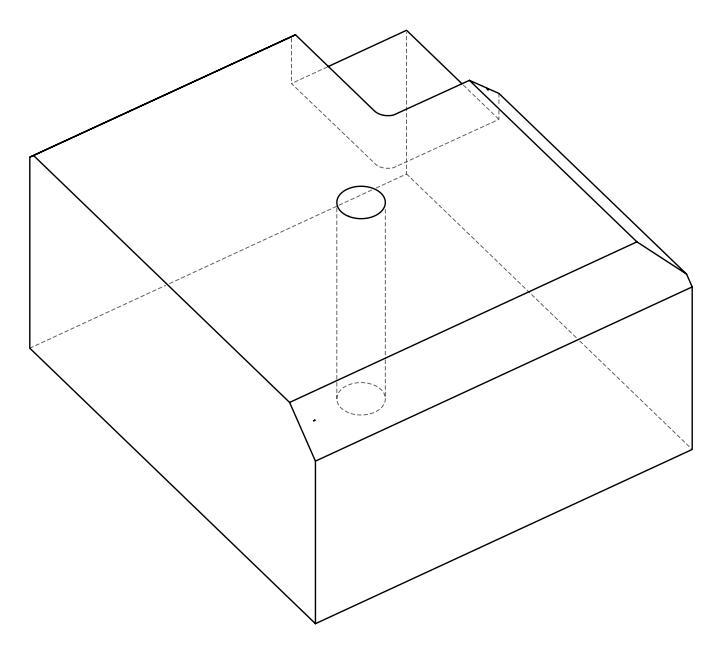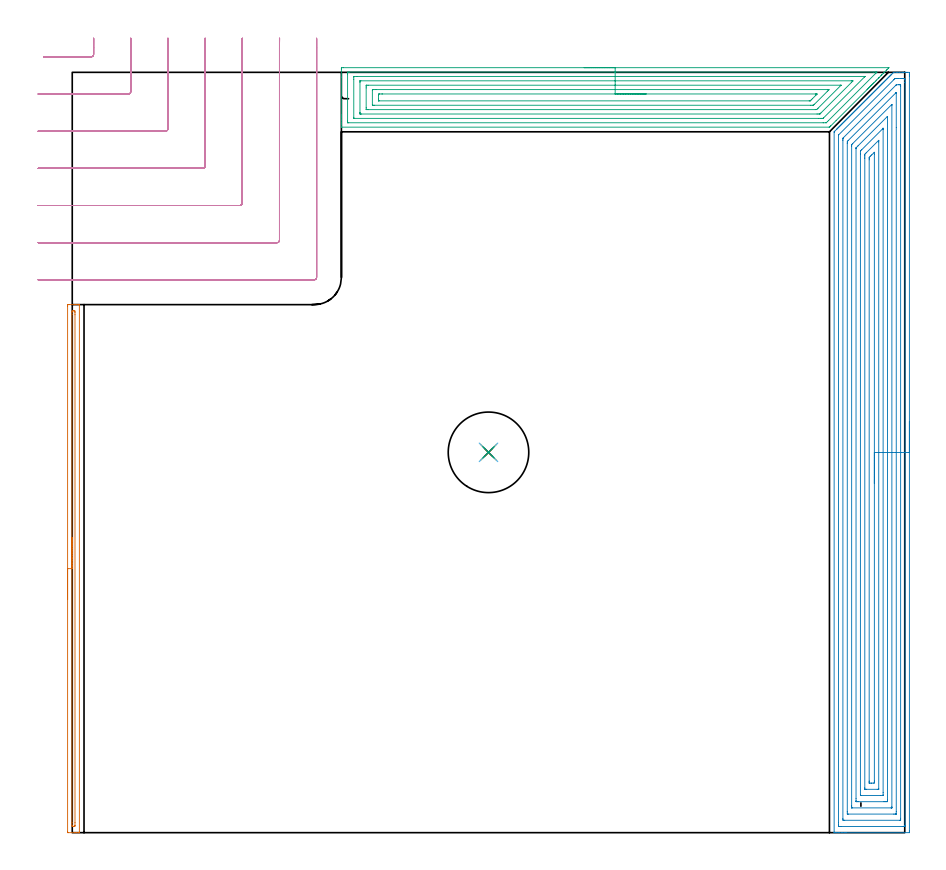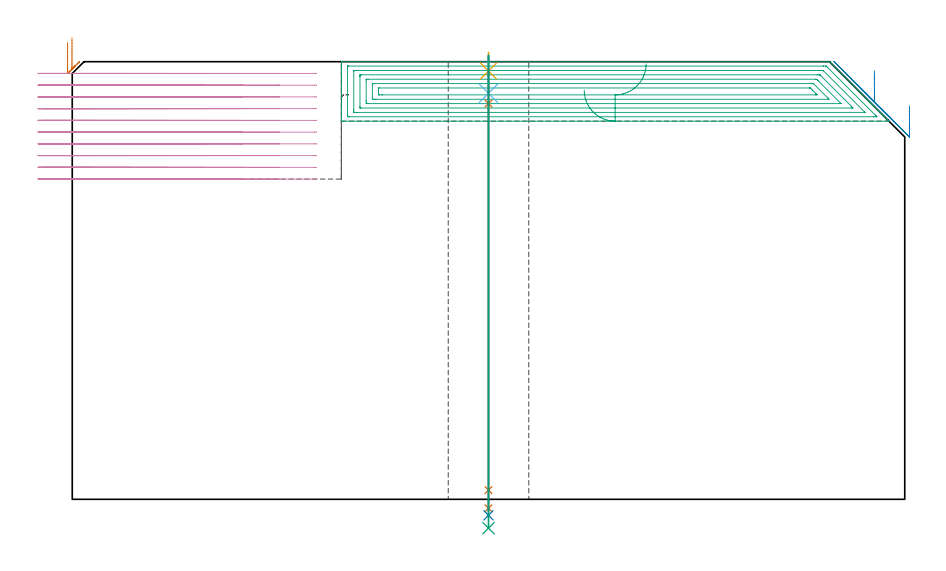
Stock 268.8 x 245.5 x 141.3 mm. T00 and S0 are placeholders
(PLAN: 9 operations, 6 tool changes, 47.2 min)
(1 AREA_MILL | FG_CHAMFER_SURFACE | UGT0205_001 | 2.88 min | 1250 mm3)
(2 AREA_MILL_1 | FG_CHAMFER_SURFACE_1 | UGT0205_001 | 17.5 min | 72421 mm3)
(3 AREA_MILL_2 | FG_CHAMFER_SURFACE_2 | UGT0205_001 | 9.73 min | 31730 mm3)
(4 MILL_CORNER_NOTCH_RECTANGULAR | CORNER_NOTCH_RECTANGULAR | NXT0201_012 | Follow Part, ap 4, ae 75% | 15.1 min | 244944 mm3)
(5 SPOT_DRILL | STEP1HOLE | NXT0321_9005460120000 | 0.05 min | 173 mm3)
(6 DRILL_BLIND_HOLE_INTO_CENTER | STEP1HOLE | NXT0301_039 | 0.05 min | 264 mm3)
(7 GUN_DRILL_THROUGH_HOLE | STEP1HOLE | UGT0307_002 | 0.63 min | 3709 mm3)
(8 SPADE_DRILL_TO_ENLARGE_THROUGH_HOLE | STEP1HOLE | UGT0306_007 | 0.6 min | 26036 mm3)
(9 DRILL_TO_ENLARGE_THROUGH_HOLE | STEP1HOLE | UGT0301_387 | 0.61 min | 44797 mm3)
(TOOL UGT0205_001 | Chamfer Mill 20 x 3 x 45 deg. | D20 FL50 Z2)
(TOOL NXT0201_012 | ENDMILL 16mm [2P460-1600-NA 1630] | D16 FL38 Z6)
(TOOL NXT0321_9005460120000 | NC Spot Drill, 142deg, 12mm, Carbide, Uncoated | D12 PA142 FL30 Z2)
(TOOL NXT0301_039 | Carbide Drill 6.8mm [860.1-0680-034A1-MM 2214] | D6.8 PA140 FL53 Z2)
(TOOL UGT0307_002 | Gun Drill 6 mm | D6 PA130 FL24 Z1)
(TOOL UGT0306_007 | Spade Drill 16.5mm | D16.5 PA132 FL10 Z2)
(TOOL UGT0301_387 | Twist Drill 26 mm | D26 PA118 FL165 Z2)
(OP 1 AREA_MILL)
G17 G21 G94 G90
T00 M6
G54
G17 G0 G90 X-1.5 Y75.25 S1061 M3
G43 Z151.3 H0
Z147.5
G94 G1 Y75.288 Z146.628 F250.
Y75.402 Z145.764
Y75.591 Z144.912
Y75.853 Z144.08
Y76.187 Z143.274
Y76.59 Z142.5
Y77.058 Z141.764
Y77.59 Z141.072
Y78.179 Z140.429
Y78.822 Z139.84
Y79.514 Z139.309
Y80.25 Z138.84
Y81.024 Z138.437
Y81.83 Z138.103
Y82.662 Z137.841
Y83.514 Z137.652
Y84.378 Z137.538
Y85.25 Z137.5
Y169.912
X-1.499 Y170.075 Z137.501
X-1.491 Y170.498 Z137.505
X-1.218 Y170.5 Z137.78
X-0.934 Z138.063
X0.845 Z139.84
X1.412 Z140.411
X1.94 Z140.939
X2.263 Y170.494 Z141.255
X2.297 Y170.49 Z141.288
X2.3 Y170.358 Z141.3
Y0.142
X2.297 Y0.01 Z141.288
X2.263 Y0.006 Z141.255
X1.939 Y0. Z140.938
X1.412 Z140.411
X0.845 Z139.84
X-1.218 Z137.779
X-1.491 Y0.002 Z137.505
X-1.5 Y0.425 Z137.5
Y85.25
X-0.086 Z138.914
Y167.28
X-0.083 Y168.13 Z138.917
X-0.081 Y168.166 Z138.919
X-0.045 Y168.49 Z138.955
X0.481 Y168.495 Z139.481
X0.845 Y168.49 Z139.845
X0.881 Y168.13 Z139.881
X0.883 Y168.092 Z139.883
X0.886 Y167.239 Z139.886
Y3.22
X0.883 Y2.37 Z139.883
X0.881 Y2.334 Z139.881
X0.845 Y2.01 Z139.845
X0.319 Y2.005 Z139.319
X-0.045 Y2.01 Z138.955
X-0.081 Y2.37 Z138.919
X-0.083 Y2.408 Z138.917
X-0.086 Y3.261 Z138.914
Y85.25
Y86.122 Z138.952
Y86.986 Z139.066
Y87.838 Z139.255
Y88.67 Z139.517
Y89.476 Z139.851
Y90.25 Z140.254
Y90.986 Z140.723
Y91.678 Z141.254
Y92.321 Z141.843
Y92.91 Z142.486
Y93.442 Z143.179
Y93.91 Z143.914
Y94.313 Z144.688
Y94.647 Z145.494
Y94.909 Z146.326
Y95.098 Z147.178
Y95.212 Z148.043
Y95.25 Z148.914
G0 Z151.3
M5
M2
(OP 2 AREA_MILL_1)
G17 G21 G94 G90
T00 M6
G54
G17 G0 G90 X270.3 Y132.75 S1061 M3
G43 Z151.3 H0
Z127.
G94 G1 Y132.712 Z126.128 F250.
Y132.598 Z125.263
Y132.409 Z124.412
Y132.147 Z123.58
Y131.813 Z122.774
Y131.41 Z122.
Y130.942 Z121.264
Y130.41 Z120.572
Y129.821 Z119.929
Y129.178 Z119.34
Y128.486 Z118.808
Y127.75 Z118.34
Y126.976 Z117.937
Y126.17 Z117.603
Y125.338 Z117.341
Y124.487 Z117.152
Y123.622 Z117.038
Y122.75 Z117.
Y0.594
X270.298 Y0.055 Z116.999
Y0.02 Z117.
X270.296 Y0.003 Z117.001
X270.294 Y0.001 Z117.003
X249.84 Y0. Z137.455
X249.247 Z138.047
X248.653 Z138.644
X248.356 Z138.94
X247.762 Z139.534
X247.466 Z139.829
X246.873 Z140.426
X246.576 Z140.723
X246.383 Z140.916
X246.043 Z141.248
X246.006 Z141.285
X246.002 Y0.007 Z141.288
X246. Y0.148 Z141.3
Y226.181
X246.004 Y226.295 Z141.289
X246.042 Y226.34 Z141.254
X246.183 Y226.483 Z141.116
X246.773 Y227.073 Z140.527
X246.873 Y227.174 Z140.424
X246.972 Y227.273 Z140.327
X247.07 Y227.37 Z140.23
X247.169 Y227.471 Z140.127
X247.269 Y227.569 Z140.031
X247.367 Y227.667 Z139.932
X247.466 Y227.768 Z139.83
X247.565 Y227.865 Z139.735
X247.664 Y227.964 Z139.635
X247.763 Y228.065 Z139.533
X247.861 Y228.162 Z139.438
X247.961 Y228.262 Z139.338
X248.06 Y228.362 Z139.236
X248.158 Y228.458 Z139.142
X248.259 Y228.559 Z139.041
X248.356 Y228.658 Z138.94
X248.454 Y228.754 Z138.846
X248.556 Y228.856 Z138.744
X248.653 Y228.955 Z138.643
X248.75 Y229.051 Z138.549
X248.853 Y229.153 Z138.446
X248.95 Y229.252 Z138.346
X249.047 Y229.347 Z138.253
X249.15 Y229.451 Z138.149
X249.247 Y229.549 Z138.049
X249.343 Y229.643 Z137.956
X249.447 Y229.748 Z137.852
X249.544 Y229.845 Z137.753
X249.639 Y229.94 Z137.66
X249.745 Y230.045 Z137.555
X249.84 Y230.142 Z137.456
X249.936 Y230.236 Z137.364
X250.042 Y230.342 Z137.258
X250.137 Y230.439 Z137.159
X250.232 Y230.532 Z137.067
X250.339 Y230.639 Z136.96
X250.434 Y230.736 Z136.862
X250.528 Y230.829 Z136.771
X250.636 Y230.937 Z136.663
X250.731 Y231.033 Z136.565
X250.825 Y231.125 Z136.475
X250.934 Y231.234 Z136.366
X251.027 Y231.329 Z136.269
X251.121 Y231.421 Z136.178
X251.231 Y231.531 Z136.069
X251.324 Y231.626 Z135.972
X251.417 Y231.718 Z135.882
X251.528 Y231.828 Z135.771
X251.621 Y231.923 Z135.675
X251.714 Y232.014 Z135.586
X251.825 Y232.126 Z135.474
X251.918 Y232.22 Z135.378
X252.01 Y232.31 Z135.289
X252.122 Y232.423 Z135.177
X252.215 Y232.516 Z135.082
X252.306 Y232.607 Z134.993
X252.42 Y232.72 Z134.88
X252.511 Y232.813 Z134.785
X252.603 Y232.903 Z134.697
X252.717 Y233.017 Z134.583
X252.808 Y233.11 Z134.488
X252.899 Y233.199 Z134.4
X253.014 Y233.314 Z134.285
X253.105 Y233.407 Z134.191
X253.195 Y233.496 Z134.104
X253.311 Y233.612 Z133.988
X253.402 Y233.704 Z133.894
X253.492 Y233.792 Z133.808
X253.608 Y233.909 Z133.691
X253.698 Y234. Z133.598
X253.788 Y234.089 Z133.511
X253.906 Y234.206 Z133.394
X253.995 Y234.297 Z133.301
X254.084 Y234.385 Z133.215
X254.203 Y234.503 Z133.096
X254.292 Y234.594 Z133.004
X254.381 Y234.681 Z132.919
X254.5 Y234.8 Z132.799
X254.589 Y234.891 Z132.707
X254.677 Y234.978 Z132.622
X254.797 Y235.098 Z132.502
X254.885 Y235.187 Z132.411
X254.973 Y235.274 Z132.326
X255.094 Y235.395 Z132.205
X255.182 Y235.484 Z132.114
X255.27 Y235.57 Z132.029
X255.392 Y235.692 Z131.908
X255.479 Y235.781 Z131.817
X255.566 Y235.867 Z131.733
X255.689 Y235.989 Z131.61
X255.776 Y236.078 Z131.52
X255.863 Y236.163 Z131.437
X255.986 Y236.287 Z131.313
X256.073 Y236.375 Z131.224
X256.159 Y236.459 Z131.14
X256.283 Y236.584 Z131.016
X256.369 Y236.671 Z130.927
X256.455 Y236.756 Z130.844
X256.581 Y236.881 Z130.719
X256.666 Y236.968 Z130.63
X256.752 Y237.052 Z130.548
X256.878 Y237.178 Z130.422
X256.963 Y237.265 Z130.333
X257.048 Y237.348 Z130.251
X257.175 Y237.475 Z130.124
X257.26 Y237.562 Z130.036
X257.344 Y237.645 Z129.955
X257.472 Y237.773 Z129.827
X257.556 Y237.858 Z129.74
X257.641 Y237.941 Z129.659
X257.769 Y238.07 Z129.53
X257.853 Y238.155 Z129.443
X257.937 Y238.237 Z129.362
X258.067 Y238.367 Z129.233
X258.15 Y238.452 Z129.146
X258.233 Y238.534 Z129.066
X258.364 Y238.664 Z128.935
X258.447 Y238.749 Z128.849
X258.53 Y238.83 Z128.77
X258.661 Y238.961 Z128.638
X258.744 Y239.045 Z128.553
X258.826 Y239.126 Z128.473
X258.958 Y239.259 Z128.341
X259.04 Y239.342 Z128.256
X259.122 Y239.423 Z128.177
X259.255 Y239.556 Z128.044
X259.337 Y239.639 Z127.959
X259.419 Y239.719 Z127.881
X259.553 Y239.853 Z127.747
X259.634 Y239.936 Z127.662
X259.715 Y240.015 Z127.584
X259.85 Y240.15 Z127.449
X259.931 Y240.233 Z127.365
X260.011 Y240.312 Z127.288
X260.147 Y240.448 Z127.152
X260.227 Y240.529 Z127.069
X260.308 Y240.608 Z126.992
X260.444 Y240.745 Z126.855
X260.524 Y240.826 Z126.772
X260.604 Y240.904 Z126.695
X260.742 Y241.042 Z126.558
X260.821 Y241.123 Z126.475
X260.9 Y241.201 Z126.399
X261.039 Y241.339 Z126.26
X261.118 Y241.42 Z126.178
X261.197 Y241.497 Z126.102
X261.336 Y241.636 Z125.963
X261.415 Y241.716 Z125.882
X261.493 Y241.794 Z125.806
X261.633 Y241.934 Z125.666
X261.711 Y242.013 Z125.585
X261.789 Y242.09 Z125.51
X261.93 Y242.231 Z125.369
X262.008 Y242.31 Z125.288
X262.086 Y242.386 Z125.213
X262.228 Y242.528 Z125.072
X262.305 Y242.607 Z124.991
X262.382 Y242.683 Z124.917
X262.525 Y242.825 Z124.774
X262.602 Y242.904 Z124.695
X262.678 Y242.979 Z124.621
X262.822 Y243.123 Z124.477
X262.898 Y243.2 Z124.398
X262.975 Y243.275 Z124.324
X263.119 Y243.42 Z124.18
X263.195 Y243.497 Z124.101
X263.271 Y243.572 Z124.028
X263.416 Y243.717 Z123.883
X263.492 Y243.794 Z123.804
X263.567 Y243.868 Z123.732
X263.714 Y244.014 Z123.585
X263.789 Y244.091 Z123.507
X263.864 Y244.164 Z123.435
X264.011 Y244.311 Z123.288
X264.086 Y244.387 Z123.211
X264.16 Y244.461 Z123.139
X264.308 Y244.609 Z122.991
X264.382 Y244.684 Z122.914
X264.603 Y244.903 Z122.697
X265.054 Y245.354 Z122.245
X265.201 Y245.49 Z122.097
X265.272 Y245.5 Z122.028
X266.163 Z121.136
X266.461 Z120.839
X267.053 Z120.242
X268.24 Z119.057
X268.834 Z118.46
X269.427 Z117.868
X269.724 Y245.498 Z117.571
X270.291 Y245.493 Z117.005
X270.293 Y245.475 Z117.003
X270.299 Y244.906 Z117.001
X270.3 Y244.329 Z117.
Y122.75
X268.886 Z118.414
Y2.326
X268.885 Y2.274 Z118.415
X268.881 Y2.17 Z118.419
X268.874 Y2.01 Z118.426
X268.834 Y2.008 Z118.466
X268.319 Y2.001 Z118.981
X248.356 Z138.944
X247.84 Y2.003 Z139.46
X247.466 Y2.01 Z139.834
X247.421 Y2.377 Z139.879
X247.418 Y2.425 Z139.882
X247.414 Y3.269 Z139.886
Y3.321
X247.415 Y225.08 Z139.885
X247.416 Y225.184 Z139.884
X247.419 Y225.236 Z139.881
X247.421 Y225.258 Z139.879
X247.442 Y225.29 Z139.858
X247.453 Y225.303 Z139.847
X247.466 Y225.316 Z139.834
X265.272 Y243.123 Z122.028
X265.573 Y243.412 Z121.727
X265.66 Y243.49 Z121.64
X265.79 Y243.496 Z121.51
X266.163 Y243.499 Z121.137
X266.676 Y243.5 Z120.624
X267.567 Z119.733
X267.944 Y243.499 Z119.356
X268.46 Y243.497 Z118.84
X268.834 Y243.49 Z118.466
X268.879 Y243.123 Z118.421
X268.882 Y243.075 Z118.418
X268.886 Y242.231 Z118.414
Y242.179
Y122.75
X267.472 Z119.828
Y4.634
X267.47 Y4.161 Z119.83
X267.468 Y4.057 Z119.832
X267.465 Y4.013 Z119.835
X267.374 Y4.007 Z119.926
X267.213 Y4.001 Z120.087
X249.407 Y4. Z137.893
X249.247 Y4.003 Z138.053
X249.087 Y4.01 Z138.213
X248.835 Y4.031 Z138.465
X248.833 Y4.161 Z138.467
X248.829 Y4.579 Z138.471
Y223.506
Y223.924
X248.833 Y224.161 Z138.467
X248.835 Y224.216 Z138.465
X248.873 Y224.262 Z138.427
X248.998 Y224.398 Z138.302
X265.939 Y241.339 Z121.361
X266.054 Y241.449 Z121.246
X266.09 Y241.48 Z121.21
X266.163 Y241.49 Z121.137
X266.894 Y241.499 Z120.406
X267.053 Y241.497 Z120.247
X267.214 Y241.49 Z120.086
X267.465 Y241.469 Z119.835
X267.468 Y241.339 Z119.832
X267.471 Y240.921 Z119.829
X267.472 Y122.75 Z119.828
X266.057 Z121.243
Y6.836
X266.051 Y6.056 Z121.249
X266.048 Y6.01 Z121.252
X266.002 Y6.006 Z121.298
X265.898 Y6.003 Z121.402
X265.69 Y6.001 Z121.61
X265.273 Y6. Z122.027
X250.586 Y6.001 Z136.714
X250.393 Y6.002 Z136.907
X250.296 Y6.006 Z137.004
X250.254 Y6.01 Z137.046
X250.25 Y6.04 Z137.05
X250.243 Y6.729 Z137.057
Y6.836
Y222.509
X250.244 Y222.615 Z137.056
X250.25 Y223.007 Z137.05
X250.255 Y223.195 Z137.045
X250.349 Y223.294 Z136.951
X250.556 Y223.506 Z136.744
X265.815 Y238.766 Z121.485
X265.939 Y238.888 Z121.361
X266.035 Y238.979 Z121.265
X266.049 Y238.99 Z121.251
X266.052 Y238.931 Z121.248
X266.057 Y238.771 Z121.243
Y227.673
Y122.75
X264.643 Z122.657
Y8.358
X264.641 Y8.097 Z122.659
X264.639 Y8.023 Z122.661
X264.636 Y8.009 Z122.664
X264.632 Y8.005 Z122.668
X264.614 Y8.002 Z122.686
X264.537 Y8.001 Z122.763
X264.382 Y8. Z122.918
X251.918 Y8.001 Z135.382
X251.712 Y8.004 Z135.588
X251.677 Y8.007 Z135.623
X251.664 Y8.009 Z135.636
X251.662 Y8.045 Z135.638
X251.659 Y8.184 Z135.641
X251.657 Y8.358 Z135.643
Y8.619
Y221.723
X251.658 Y221.983 Z135.642
X251.661 Y222.071 Z135.639
X251.664 Y222.137 Z135.636
X251.69 Y222.18 Z135.61
X251.918 Y222.417 Z135.382
X252.015 Y222.517 Z135.285
X264.597 Y235.098 Z122.703
X264.616 Y235.112 Z122.684
X264.634 Y235.126 Z122.666
X264.636 Y235.098 Z122.664
X264.641 Y234.934 Z122.659
X264.643 Y234.837 Z122.657
Y122.75
X263.229 Z124.071
Y10.666
X263.227 Y10.402 Z124.073
X263.224 Y10.089 Z124.076
X263.222 Y10.019 Z124.078
X263.137 Y10.01 Z124.163
X263. Y10.003 Z124.3
X262.602 Y10.001 Z124.698
X262.113 Y10. Z125.187
X253.698 Z133.602
X253.208 Y10.002 Z134.092
X253.1 Y10.008 Z134.2
X253.079 Y10.01 Z134.221
X253.076 Y10.047 Z134.224
X253.073 Y10.137 Z134.227
X253.072 Y10.402 Z134.228
X253.071 Y11.03 Z134.229
Y220.831
X253.073 Y220.988 Z134.227
X253.075 Y221.066 Z134.225
X253.078 Y221.103 Z134.222
X253.091 Y221.131 Z134.209
X253.698 Y221.751 Z133.602
X263.108 Y231.16 Z124.192
X263.2 Y231.249 Z124.1
X263.219 Y231.265 Z124.081
X263.223 Z124.077
X263.225 Y231.261 Z124.075
X263.228 Y231.202 Z124.072
X263.229 Y231.139 Z124.071
Y230.903
Y122.75
X261.815 Z125.485
X261.814 Y12.974 Z125.486
X261.81 Y12.186 Z125.49
X261.808 Y12.088 Z125.492
X261.798 Y12.01 Z125.502
X261.711 Y12.008 Z125.589
X261.006 Y12.001 Z126.294
X254.773 Z132.527
X254.589 Y12.007 Z132.711
X254.528 Y12.01 Z132.772
X254.492 Y12.021 Z132.808
X254.489 Y12.082 Z132.811
X254.487 Y12.186 Z132.813
X254.486 Y12.289 Z132.814
X254.485 Y219.152 Z132.815
X254.487 Y219.94 Z132.813
X254.489 Y220.039 Z132.811
X254.492 Y220.073 Z132.808
X254.51 Y220.101 Z132.79
X254.589 Y220.185 Z132.711
X254.909 Y220.511 Z132.391
X261.752 Y227.354 Z125.548
X261.785 Y227.384 Z125.515
X261.806 Y227.401 Z125.494
X261.808 Y227.4 Z125.492
X261.81 Y227.383 Z125.49
X261.814 Y227.176 Z125.486
X261.815 Y227.073 Z125.485
Y122.75
X260.401 Z126.899
X260.4 Y14.233 Z126.9
X260.399 Y14.108 Z126.901
X260.395 Y14.025 Z126.905
X260.393 Y14.009 Z126.907
X260.386 Y14.006 Z126.914
X260.36 Y14.004 Z126.94
X259.931 Y14. Z127.369
X256.369 Z130.931
X256.338 Z130.962
X255.949 Y14.008 Z131.351
X255.906 Y14.01 Z131.394
X255.903 Y14.041 Z131.397
X255.901 Y14.088 Z131.399
X255.9 Y14.134 Z131.4
Y14.439
Y217.735
Y218.156
X255.903 Y218.624 Z131.397
X255.907 Y219.048 Z131.393
X256.135 Y219.283 Z131.165
X256.369 Y219.521 Z130.931
X260.369 Y223.522 Z126.931
X260.377 Y223.528 Z126.923
X260.39 Y223.535 Z126.91
X260.395 Y223.534 Z126.905
X260.397 Y223.529 Z126.903
X260.399 Y223.506 Z126.901
X260.4 Y223.246 Z126.9
X260.401 Y223.036 Z126.899
Y122.75
X258.986 Z128.314
Y16.644
X258.982 Y16.225 Z128.318
X258.979 Y16.025 Z128.321
X258.784 Y16.009 Z128.516
X258.15 Y16.002 Z129.15
X257.902 Y16. Z129.398
X257.419 Y16.001 Z129.881
X257.37 Y16.003 Z129.93
X257.335 Y16.007 Z129.965
X257.321 Y16.011 Z129.979
X257.319 Y16.026 Z129.981
X257.316 Y16.213 Z129.984
X257.314 Y16.59 Z129.986
Y16.644
Y217.265
X257.316 Y217.683 Z129.984
X257.318 Y217.893 Z129.982
X257.321 Y217.993 Z129.979
X257.362 Y218.054 Z129.938
X257.457 Y218.156 Z129.843
X257.802 Y218.505 Z129.498
X258.15 Y218.854 Z129.15
X258.961 Y219.662 Z128.339
X258.977 Y219.675 Z128.323
X258.98 Z128.32
X258.982 Y219.671 Z128.318
X258.985 Y219.591 Z128.315
X258.986 Y219.048 Z128.314
Y122.75
Y121.878 Z128.352
Y121.014 Z128.466
Y120.162 Z128.654
Y119.33 Z128.917
Y118.524 Z129.251
Y117.75 Z129.653
Y117.014 Z130.122
Y116.322 Z130.653
Y115.679 Z131.243
Y115.09 Z131.886
Y114.559 Z132.578
Y114.09 Z133.314
Y113.687 Z134.087
Y113.353 Z134.893
Y113.091 Z135.725
Y112.902 Z136.577
Y112.788 Z137.442
Y112.75 Z138.314
G0 Z151.3
M5
M2
(OP 3 AREA_MILL_2)
G17 G21 G94 G90
T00 M6
G54
G17 G0 G90 X165.3 Y247. S1061 M3
G43 Z151.3 H0
Z132.1
G94 G1 X165.338 Z131.228 F250.
X165.452 Z130.363
X165.641 Z129.512
X165.903 Z128.68
X166.237 Z127.874
X166.64 Z127.1
X167.108 Z126.364
X167.64 Z125.672
X168.229 Z125.029
X168.872 Z124.44
X169.564 Z123.908
X170.3 Z123.44
X171.074 Z123.037
X171.88 Z122.703
X172.712 Z122.441
X173.564 Z122.252
X174.428 Z122.138
X175.3 Z122.1
X263.474
X263.667 Y246.996 Z122.104
X263.682 Y246.994 Z122.105
X263.607 Y246.906 Z122.193
X263.039 Y246.339 Z122.761
X262.873 Y246.171 Z122.926
X262.202 Y245.502 Z123.598
X261.996 Y245.294 Z123.802
X261.366 Y244.666 Z124.434
X261.326 Y244.625 Z124.474
X261.119 Y244.417 Z124.679
X260.53 Y243.83 Z125.27
X260.434 Y243.734 Z125.365
X260.242 Y243.54 Z125.556
X259.693 Y242.993 Z126.107
X259.365 Y242.663 Z126.433
X258.856 Y242.156 Z126.944
X258.651 Y241.95 Z127.148
X258.488 Y241.786 Z127.309
X258.327 Y241.626 Z127.472
X258.205 Y241.504 Z127.593
X258.049 Y241.347 Z127.748
X257.896 Y241.195 Z127.903
X257.76 Y241.059 Z128.039
X257.611 Y240.908 Z128.187
X257.464 Y240.763 Z128.335
X257.314 Y240.613 Z128.485
X257.172 Y240.47 Z128.626
X257.033 Y240.331 Z128.766
X256.868 Y240.167 Z128.931
X256.733 Y240.031 Z129.065
X256.601 Y239.9 Z129.198
X246.645 Y229.945 Z139.154
X244.892 Y228.191 Z140.907
X244.834 Y228.133 Z140.965
X244.571 Y227.873 Z141.224
X244.495 Y227.804 Z141.289
X244.388 Y227.8 Z141.3
X87.046
X86.91 Y227.802 Z141.288
X86.903 Y227.925 Z141.167
X86.9 Y228.055 Z141.043
Y228.764 Z140.335
Y229.371 Z139.728
Y229.945 Z139.151
Y230.232 Z138.865
Y230.822 Z138.275
Y231.109 Z137.989
Y231.699 Z137.396
Y243.905 Z125.192
Y246.61 Z122.487
X86.904 Y246.909 Z122.188
X86.91 Y246.992 Z122.105
X86.996 Y246.999 Z122.099
X87.491 Y247. Z122.1
X175.3
Y245.586 Z123.514
X258.8
X259.368 Y245.585 Z123.515
X259.543 Y245.583 Z123.517
X259.699 Y245.579 Z123.521
X259.808 Y245.569 Z123.531
X259.761 Y245.518 Z123.582
X259.63 Y245.382 Z123.718
X259.543 Y245.293 Z123.807
X259.322 Y245.072 Z124.028
X244.195 Y229.945 Z139.155
X243.847 Y229.599 Z139.501
X243.496 Y229.255 Z139.845
X243.454 Y229.221 Z139.879
X243.421 Y229.219 Z139.881
X243.345 Y229.216 Z139.884
X242.605 Y229.214 Z139.886
X242.456
X89.274 Y229.215 Z139.885
X89.124
X88.934 Y229.219 Z139.881
X88.916 Y229.221 Z139.879
X88.91 Y229.229 Z139.871
X88.904 Y229.254 Z139.846
X88.902 Y229.279 Z139.821
X88.9 Y229.436 Z139.664
Y229.945 Z139.155
X88.901 Y244.855 Z124.245
X88.904 Y245.22 Z123.88
X88.913 Y245.579 Z123.521
X89.274 Y245.584 Z123.516
X89.424 Y245.585 Z123.515
X175.3 Y245.586 Z123.514
Y244.172 Z124.928
X255.853 Y244.171 Z124.929
X255.923 Y244.165 Z124.935
X255.952 Y244.162 Z124.938
X255.934 Y244.14 Z124.96
X255.905 Y244.106 Z124.994
X255.877 Y244.077 Z125.023
X255.779 Y243.978 Z125.122
X242.605 Y230.804 Z138.296
X242.426 Y230.637 Z138.463
X242.257 Y230.634 Z138.466
X241.909 Y230.63 Z138.47
X241.714 Y230.629 Z138.471
X241.019
X91.057
X90.992 Y230.63 Z138.47
X90.94 Y230.633 Z138.467
X90.914 Y230.635 Z138.465
X90.91 Y230.668 Z138.432
X90.904 Y230.822 Z138.278
X90.901 Y230.976 Z138.124
X90.9 Y243.256 Z125.844
X90.905 Y243.978 Z125.122
X90.908 Y244.125 Z124.975
X90.918 Y244.165 Z124.935
X90.96 Y244.167 Z124.933
X91.057 Y244.169 Z124.931
X91.752 Y244.171 Z124.929
X91.949 Y244.172 Z124.928
X175.3
Y242.757 Z126.343
X251.52
X251.871 Y242.756 Z126.344
X252. Y242.753 Z126.347
X252.07 Y242.751 Z126.349
X252.032 Y242.693 Z126.407
X251.985 Y242.643 Z126.457
X251.575 Y242.224 Z126.876
X251.548 Y242.196 Z126.904
X241.714 Y232.362 Z136.738
X241.487 Y232.14 Z136.96
X241.422 Y232.078 Z137.022
X241.396 Y232.056 Z137.044
X241.358 Y232.049 Z137.051
X240.822 Y232.045 Z137.055
X240.472 Y232.043 Z137.057
X93.382
X93.018 Y232.045 Z137.055
X92.945 Y232.047 Z137.053
X92.917 Y232.049 Z137.051
X92.91 Y232.079 Z137.021
X92.907 Y232.166 Z136.934
X92.9 Y232.517 Z136.583
Y232.576 Z136.524
Y242.224 Z126.876
X92.906 Y242.633 Z126.467
X92.91 Y242.734 Z126.366
X92.914 Y242.751 Z126.349
X92.944 Y242.753 Z126.347
X93.009 Y242.755 Z126.345
X93.19 Y242.757 Z126.343
X175.3
Y241.343 Z127.757
X247.954
X248.169 Y241.341 Z127.759
X248.22 Y241.338 Z127.762
X248.227 Y241.336 Z127.764
Y241.332 Z127.768
X248.209 Y241.309 Z127.791
X248.188 Y241.287 Z127.813
X248.103 Y241.201 Z127.899
X240.822 Y233.921 Z135.179
X240.584 Y233.688 Z135.412
X240.364 Y233.474 Z135.626
X239.927 Y233.457 Z135.643
X95.515
X95.071 Y233.46 Z135.64
X94.961 Y233.462 Z135.638
X94.915 Y233.464 Z135.636
X94.91 Y233.5 Z135.6
X94.906 Y233.598 Z135.502
X94.9 Y234.057 Z135.043
Y240.47 Z128.63
X94.903 Y241.072 Z128.028
X94.91 Y241.276 Z127.824
X94.914 Y241.337 Z127.763
X94.96 Y241.339 Z127.761
X95.071 Y241.341 Z127.759
X95.515 Y241.343 Z127.757
X175.3
Y239.929 Z129.171
X244.047 Y239.928 Z129.172
X244.165 Y239.926 Z129.174
X244.245 Y239.922 Z129.178
X244.352 Y239.911 Z129.189
X244.276 Y239.828 Z129.272
X244.214 Y239.764 Z129.336
X244.045 Y239.593 Z129.507
X243.773 Y239.321 Z129.779
X239.659 Y235.207 Z133.893
X239.348 Y234.904 Z134.196
X239.326 Y234.885 Z134.215
X239.294 Y234.878 Z134.222
X239.21 Y234.875 Z134.225
X239.039 Y234.872 Z134.228
X238.489 Y234.871 Z134.229
X97.639
X97.298 Y234.873 Z134.227
X96.956 Y234.876 Z134.224
X96.918 Y234.878 Z134.222
X96.91 Y234.904 Z134.196
X96.905 Y234.973 Z134.127
X96.901 Y235.077 Z134.023
Y239.593 Z129.507
X96.905 Y239.788 Z129.312
X96.91 Y239.885 Z129.215
X96.916 Y239.922 Z129.178
X96.96 Y239.925 Z129.175
X97.298 Y239.927 Z129.173
X97.847 Y239.929 Z129.171
X98.189
X175.3
Y238.515 Z130.585
X239.931 Y238.514 Z130.586
X240.137 Y238.513 Z130.587
X240.42 Y238.508 Z130.592
X240.494 Y238.502 Z130.598
X240.447 Y238.45 Z130.65
X240.384 Y238.383 Z130.717
X240.328 Y238.325 Z130.775
X240.136 Y238.133 Z130.967
X238.965 Y236.962 Z132.138
X238.558 Y236.558 Z132.542
X238.419 Y236.422 Z132.678
X238.306 Y236.315 Z132.785
X238.272 Y236.292 Z132.808
X238.233 Y236.29 Z132.81
X238.148 Y236.287 Z132.813
X237.943 Y236.286 Z132.814
X99.08
X98.982 Y236.287 Z132.813
X98.923 Y236.29 Z132.81
X98.915 Y236.291 Z132.809
X98.91 Y236.328 Z132.772
X98.906 Y236.429 Z132.671
X98.901 Y236.784 Z132.316
X98.9 Y236.962 Z132.138
X98.901 Y238.015 Z131.085
X98.907 Y238.194 Z130.906
X98.918 Y238.508 Z130.592
X99.08 Y238.511 Z130.589
X99.286 Y238.513 Z130.587
X99.972 Y238.515 Z130.585
X100.176
X175.3
X176.172 Z130.623
X177.036 Z130.737
X177.888 Z130.926
X178.72 Z131.188
X179.526 Z131.522
X180.3 Z131.925
X181.036 Z132.394
X181.728 Z132.925
X182.371 Z133.514
X182.96 Z134.157
X183.492 Z134.849
X183.96 Z135.585
X184.363 Z136.359
X184.697 Z137.165
X184.959 Z137.997
X185.148 Z138.849
X185.262 Z139.714
X185.3 Z140.585
G0 Z151.3
M5
M2
(OP 4 MILL_CORNER_NOTCH_RECTANGULAR)
G17 G21 G94 G90
T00 M6
G54
G17 G0 G90 X-9.245 Y250.5 S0 M3
G43 Z151.3 H1
Z137.51
G94 G1 X-6.245 F250.
X6.105 F500.
G3 X6.9 Y251.295 R0.8
G1 Y253.246
Y253.5
X6.911 Y256.5 F250.
G0 Z151.3
X-11. Y238.5
Z137.51
G1 X-8.
X18.105 F500.
G3 X18.9 Y239.295 R0.8
G1 Y253.246
X18.901 Y253.5
X18.913 Y256.5 F250.
G0 Z151.3
X-11. Y226.5
Z137.51
G1 X-8.
X30.105 F500.
G3 X30.9 Y227.295 R0.8
G1 Y253.246
X30.901 Y253.5
X30.917 Y256.5 F250.
G0 Z151.3
X-11. Y214.5
Z137.51
G1 X-8.
X42.104 F500.
G3 X42.9 Y215.296 R0.8
G1 Y253.246
X42.901 Y253.5
X42.922 Y256.5 F250.
G0 Z151.3
X-11. Y202.5
Z137.51
G1 X-8.
X54.104 F500.
G3 X54.9 Y203.296 R0.8
G1 Y253.246
G2 X54.901 Y253.5 R24.
G1 X54.933 Y256.5 F250.
G0 Z151.3
X-11. Y190.5
Z137.51
G1 X-8.
X66.104 F500.
G3 X66.9 Y191.296 R0.8
G1 Y253.246
G2 X66.903 Y253.5 R12.
G1 X66.966 Y256.499 F250.
G0 Z151.3
X-11. Y178.5
Z137.51
G1 X-8.
X78.103 F500.
G3 X78.9 Y179.297 R0.8
G1 Y253.246
Y256.246 F250.
G0 Z151.3
X-9.245 Y250.5
Z133.72
G1 X-6.245
X6.105 F500.
G3 X6.9 Y251.295 R0.8
G1 Y253.246
Y253.5
X6.911 Y256.5 F250.
G0 Z151.3
X-11. Y238.5
Z133.72
G1 X-8.
X18.105 F500.
G3 X18.9 Y239.295 R0.8
G1 Y253.246
X18.901 Y253.5
X18.913 Y256.5 F250.
G0 Z151.3
X-11. Y226.5
Z133.72
G1 X-8.
X30.105 F500.
G3 X30.9 Y227.295 R0.8
G1 Y253.246
X30.901 Y253.5
X30.917 Y256.5 F250.
G0 Z151.3
X-11. Y214.5
Z133.72
G1 X-8.
X42.104 F500.
G3 X42.9 Y215.296 R0.8
G1 Y253.246
X42.901 Y253.5
X42.922 Y256.5 F250.
G0 Z151.3
X-11. Y202.5
Z133.72
G1 X-8.
X54.104 F500.
G3 X54.9 Y203.296 R0.8
G1 Y253.246
G2 X54.901 Y253.5 R24.
G1 X54.933 Y256.5 F250.
G0 Z151.3
X-11. Y190.5
Z133.72
G1 X-8.
X66.104 F500.
G3 X66.9 Y191.296 R0.8
G1 Y253.246
G2 X66.903 Y253.5 R12.
G1 X66.966 Y256.499 F250.
G0 Z151.3
X-11. Y178.5
Z133.72
G1 X-8.
X78.104 F500.
G3 X78.9 Y179.296 R0.8
G1 Y253.246
Y256.246 F250.
G0 Z151.3
X-9.245 Y250.5
Z129.93
G1 X-6.245
X6.105 F500.
G3 X6.9 Y251.295 R0.8
G1 Y253.409
Y253.5
X6.904 Y256.5 F250.
G0 Z151.3
X-11. Y238.5
Z129.93
G1 X-8.
X18.105 F500.
G3 X18.9 Y239.295 R0.8
G1 Y253.409
Y253.5
X18.905 Y256.5 F250.
G0 Z151.3
X-11. Y226.5
Z129.93
G1 X-8.
X30.105 F500.
G3 X30.9 Y227.295 R0.8
G1 Y253.409
Y253.5
X30.906 Y256.5 F250.
G0 Z151.3
X-11. Y214.5
Z129.93
G1 X-8.
X42.104 F500.
G3 X42.9 Y215.296 R0.8
G1 Y253.409
Y253.5
X42.908 Y256.5 F250.
G0 Z151.3
X-11. Y202.5
Z129.93
G1 X-8.
X54.104 F500.
G3 X54.9 Y203.296 R0.8
G1 Y253.409
Y253.5
X54.912 Y256.5 F250.
G0 Z151.3
X-11. Y190.5
Z129.93
G1 X-8.
X66.104 F500.
G3 X66.9 Y191.296 R0.8
G1 Y253.409
Y253.5
X66.923 Y256.5 F250.
G0 Z151.3
X-11. Y178.5
Z129.93
G1 X-8.
X78.104 F500.
G3 X78.9 Y179.296 R0.8
G1 Y253.409
Y256.409 F250.
G0 Z151.3
X-9.245 Y250.5
Z126.14
G1 X-6.245
X6.105 F500.
G3 X6.9 Y251.295 R0.8
G1 Y253.5
Y256.5 F250.
G0 Z151.3
X-11. Y238.5
Z126.14
G1 X-8.
X18.105 F500.
G3 X18.9 Y239.295 R0.8
G1 Y253.5
Y256.5 F250.
G0 Z151.3
X-11. Y226.5
Z126.14
G1 X-8.
X30.105 F500.
G3 X30.9 Y227.295 R0.8
G1 Y253.5
Y256.5 F250.
G0 Z151.3
X-11. Y214.5
Z126.14
G1 X-8.
X42.104 F500.
G3 X42.9 Y215.296 R0.8
G1 Y253.5
Y256.5 F250.
G0 Z151.3
X-11. Y202.5
Z126.14
G1 X-8.
X54.104 F500.
G3 X54.9 Y203.296 R0.8
G1 Y253.5
Y256.5 F250.
G0 Z151.3
X-11. Y190.5
Z126.14
G1 X-8.
X66.104 F500.
G3 X66.9 Y191.296 R0.8
G1 Y253.5
Y256.5 F250.
G0 Z151.3
X-11. Y178.5
Z126.14
G1 X-8.
X78.104 F500.
G3 X78.9 Y179.296 R0.8
G1 Y253.5
Y256.5 F250.
G0 Z151.3
X-9.245 Y250.5
Z122.35
G1 X-6.245
X6.105 F500.
G3 X6.9 Y251.295 R0.8
G1 Y253.5
Y256.5 F250.
G0 Z151.3
X-11. Y238.5
Z122.35
G1 X-8.
X18.105 F500.
G3 X18.9 Y239.295 R0.8
G1 Y253.5
Y256.5 F250.
G0 Z151.3
X-11. Y226.5
Z122.35
G1 X-8.
X30.105 F500.
G3 X30.9 Y227.295 R0.8
G1 Y253.5
Y256.5 F250.
G0 Z151.3
X-11. Y214.5
Z122.35
G1 X-8.
X42.104 F500.
G3 X42.9 Y215.296 R0.8
G1 Y253.5
Y256.5 F250.
G0 Z151.3
X-11. Y202.5
Z122.35
G1 X-8.
X54.104 F500.
G3 X54.9 Y203.296 R0.8
G1 Y253.5
Y256.5 F250.
G0 Z151.3
X-11. Y190.5
Z122.35
G1 X-8.
X66.104 F500.
G3 X66.9 Y191.296 R0.8
G1 Y253.5
Y256.5 F250.
G0 Z151.3
X-11. Y178.5
Z122.35
G1 X-8.
X78.104 F500.
G3 X78.9 Y179.297 R0.8
G1 Y253.5
Y256.5 F250.
G0 Z151.3
X-9.245 Y250.5
Z118.56
G1 X-6.245
X6.105 F500.
G3 X6.9 Y251.295 R0.8
G1 Y253.5
Y256.5 F250.
G0 Z151.3
X-11. Y238.5
Z118.56
G1 X-8.
X18.105 F500.
G3 X18.9 Y239.295 R0.8
G1 Y253.5
Y256.5 F250.
G0 Z151.3
X-11. Y226.5
Z118.56
G1 X-8.
X30.105 F500.
G3 X30.9 Y227.295 R0.8
G1 Y253.5
Y256.5 F250.
G0 Z151.3
X-11. Y214.5
Z118.56
G1 X-8.
X42.104 F500.
G3 X42.9 Y215.296 R0.8
G1 Y253.5
Y256.5 F250.
G0 Z151.3
X-11. Y202.5
Z118.56
G1 X-8.
X54.104 F500.
G3 X54.9 Y203.296 R0.8
G1 Y253.5
Y256.5 F250.
G0 Z151.3
X-11. Y190.5
Z118.56
G1 X-8.
X66.104 F500.
G3 X66.9 Y191.296 R0.8
G1 Y253.5
Y256.5 F250.
G0 Z151.3
X-11. Y178.5
Z118.56
G1 X-8.
X78.104 F500.
G3 X78.9 Y179.296 R0.8
G1 Y253.5
Y256.5 F250.
G0 Z151.3
X-9.245 Y250.5
Z114.77
G1 X-6.245
X6.105 F500.
G3 X6.9 Y251.295 R0.8
G1 Y253.5
Y256.5 F250.
G0 Z151.3
X-11. Y238.5
Z114.77
G1 X-8.
X18.105 F500.
G3 X18.9 Y239.295 R0.8
G1 Y253.5
Y256.5 F250.
G0 Z151.3
X-11. Y226.5
Z114.77
G1 X-8.
X30.105 F500.
G3 X30.9 Y227.295 R0.8
G1 Y253.5
Y256.5 F250.
G0 Z151.3
X-11. Y214.5
Z114.77
G1 X-8.
X42.104 F500.
G3 X42.9 Y215.296 R0.8
G1 Y253.5
Y256.5 F250.
G0 Z151.3
X-11. Y202.5
Z114.77
G1 X-8.
X54.104 F500.
G3 X54.9 Y203.296 R0.8
G1 Y253.5
Y256.5 F250.
G0 Z151.3
X-11. Y190.5
Z114.77
G1 X-8.
X66.104 F500.
G3 X66.9 Y191.296 R0.8
G1 Y253.5
Y256.5 F250.
G0 Z151.3
X-11. Y178.5
Z114.77
G1 X-8.
X78.104 F500.
G3 X78.9 Y179.296 R0.8
G1 Y253.5
Y256.5 F250.
G0 Z151.3
X-9.245 Y250.5
Z110.98
G1 X-6.245
X6.105 F500.
G3 X6.9 Y251.295 R0.8
G1 Y253.5
Y256.5 F250.
G0 Z151.3
X-11. Y238.5
Z110.98
G1 X-8.
X18.105 F500.
G3 X18.9 Y239.295 R0.8
G1 Y253.5
Y256.5 F250.
G0 Z151.3
X-11. Y226.5
Z110.98
G1 X-8.
X30.105 F500.
G3 X30.9 Y227.295 R0.8
G1 Y253.5
Y256.5 F250.
G0 Z151.3
X-11. Y214.5
Z110.98
G1 X-8.
X42.104 F500.
G3 X42.9 Y215.296 R0.8
G1 Y253.5
Y256.5 F250.
G0 Z151.3
X-11. Y202.5
Z110.98
G1 X-8.
X54.104 F500.
G3 X54.9 Y203.296 R0.8
G1 Y253.5
Y256.5 F250.
G0 Z151.3
X-11. Y190.5
Z110.98
G1 X-8.
X66.104 F500.
G3 X66.9 Y191.296 R0.8
G1 Y253.5
Y256.5 F250.
G0 Z151.3
X-11. Y178.5
Z110.98
G1 X-8.
X78.104 F500.
G3 X78.9 Y179.296 R0.8
G1 Y253.5
Y256.5 F250.
G0 Z151.3
X-9.245 Y250.5
Z107.19
G1 X-6.245
X6.105 F500.
G3 X6.9 Y251.295 R0.8
G1 Y253.5
Y256.5 F250.
G0 Z151.3
X-11. Y238.5
Z107.19
G1 X-8.
X18.105 F500.
G3 X18.9 Y239.295 R0.8
G1 Y253.5
Y256.5 F250.
G0 Z151.3
X-11. Y226.5
Z107.19
G1 X-8.
X30.105 F500.
G3 X30.9 Y227.295 R0.8
G1 Y253.5
Y256.5 F250.
G0 Z151.3
X-11. Y214.5
Z107.19
G1 X-8.
X42.104 F500.
G3 X42.9 Y215.296 R0.8
G1 Y253.5
Y256.5 F250.
G0 Z151.3
X-11. Y202.5
Z107.19
G1 X-8.
X54.104 F500.
G3 X54.9 Y203.296 R0.8
G1 Y253.5
Y256.5 F250.
G0 Z151.3
X-11. Y190.5
Z107.19
G1 X-8.
X66.104 F500.
G3 X66.9 Y191.296 R0.8
G1 Y253.5
Y256.5 F250.
G0 Z151.3
X-11. Y178.5
Z107.19
G1 X-8.
X78.104 F500.
G3 X78.9 Y179.296 R0.8
G1 Y253.5
Y256.5 F250.
G0 Z151.3
X-9.245 Y250.5
Z103.4
G1 X-6.245
X6.105 F500.
G3 X6.9 Y251.295 R0.8
G1 Y253.5
Y256.5 F250.
G0 Z151.3
X-11. Y238.5
Z103.4
G1 X-8.
X18.105 F500.
G3 X18.9 Y239.295 R0.8
G1 Y253.5
Y256.5 F250.
G0 Z151.3
X-11. Y226.5
Z103.4
G1 X-8.
X30.105 F500.
G3 X30.9 Y227.295 R0.8
G1 Y253.5
Y256.5 F250.
G0 Z151.3
X-11. Y214.5
Z103.4
G1 X-8.
X42.104 F500.
G3 X42.9 Y215.296 R0.8
G1 Y253.5
Y256.5 F250.
G0 Z151.3
X-11. Y202.5
Z103.4
G1 X-8.
X54.104 F500.
G3 X54.9 Y203.296 R0.8
G1 Y253.5
Y256.5 F250.
G0 Z151.3
X-11. Y190.5
Z103.4
G1 X-8.
X66.104 F500.
G3 X66.9 Y191.296 R0.8
G1 Y253.5
Y256.5 F250.
G0 Z151.3
X-11. Y178.5
Z103.4
G1 X-8.
X78.104 F500.
G3 X78.9 Y179.296 R0.8
G1 Y253.5
Y256.5 F250.
G0 Z151.3
M5
M2
(OP 5 SPOT_DRILL)
G17 G21 G94 G90
T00 M6
G54
G17 G0 G90 X134.4 Y122.8 S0 M3
G43 Z151.3 H0
G94 G81 G98 Z138.3 F250. R144.3
G80
M5
M2
(OP 6 DRILL_BLIND_HOLE_INTO_CENTER)
G17 G21 G94 G90
T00 M6
G54
G17 G0 G90 X134.4 Y122.8 S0 M3
G43 Z151.3 H1
G94 G81 G98 Z131.1 F250. R143.3
G80
M5
M2
(OP 7 GUN_DRILL_THROUGH_HOLE)
G17 G21 G94 G90
T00 M6
G54
G17 G0 G90 X134.4 Y122.8 M8
G43 Z151.3 H0
Z138.432
S716 M3
G94 G1 Z127.793 F125. M26
G4 X.084
Z3. F250.
G4 X.084
Z-2.899 F125.
G4 X.084
M5
M9
G0 Z138.432
Z151.3
M2
(OP 8 SPADE_DRILL_TO_ENLARGE_THROUGH_HOLE)
G17 G21 G94 G90
T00 M6
G54
G17 G0 G90 X134.4 Y122.8 S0 M3
G43 Z151.3 H0
G94 G73 G98 Z-5.173 F250. Q16.275 R143.3
G80
M5
M2
(OP 9 DRILL_TO_ENLARGE_THROUGH_HOLE)
G17 G21 G94 G90
T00 M6
G54
G17 G0 G90 X134.4 Y122.8 S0 M3
G43 Z151.3 H0
G94 G73 G98 Z-9.311 F250. Q25.102 R143.3
G80
M5
M2
